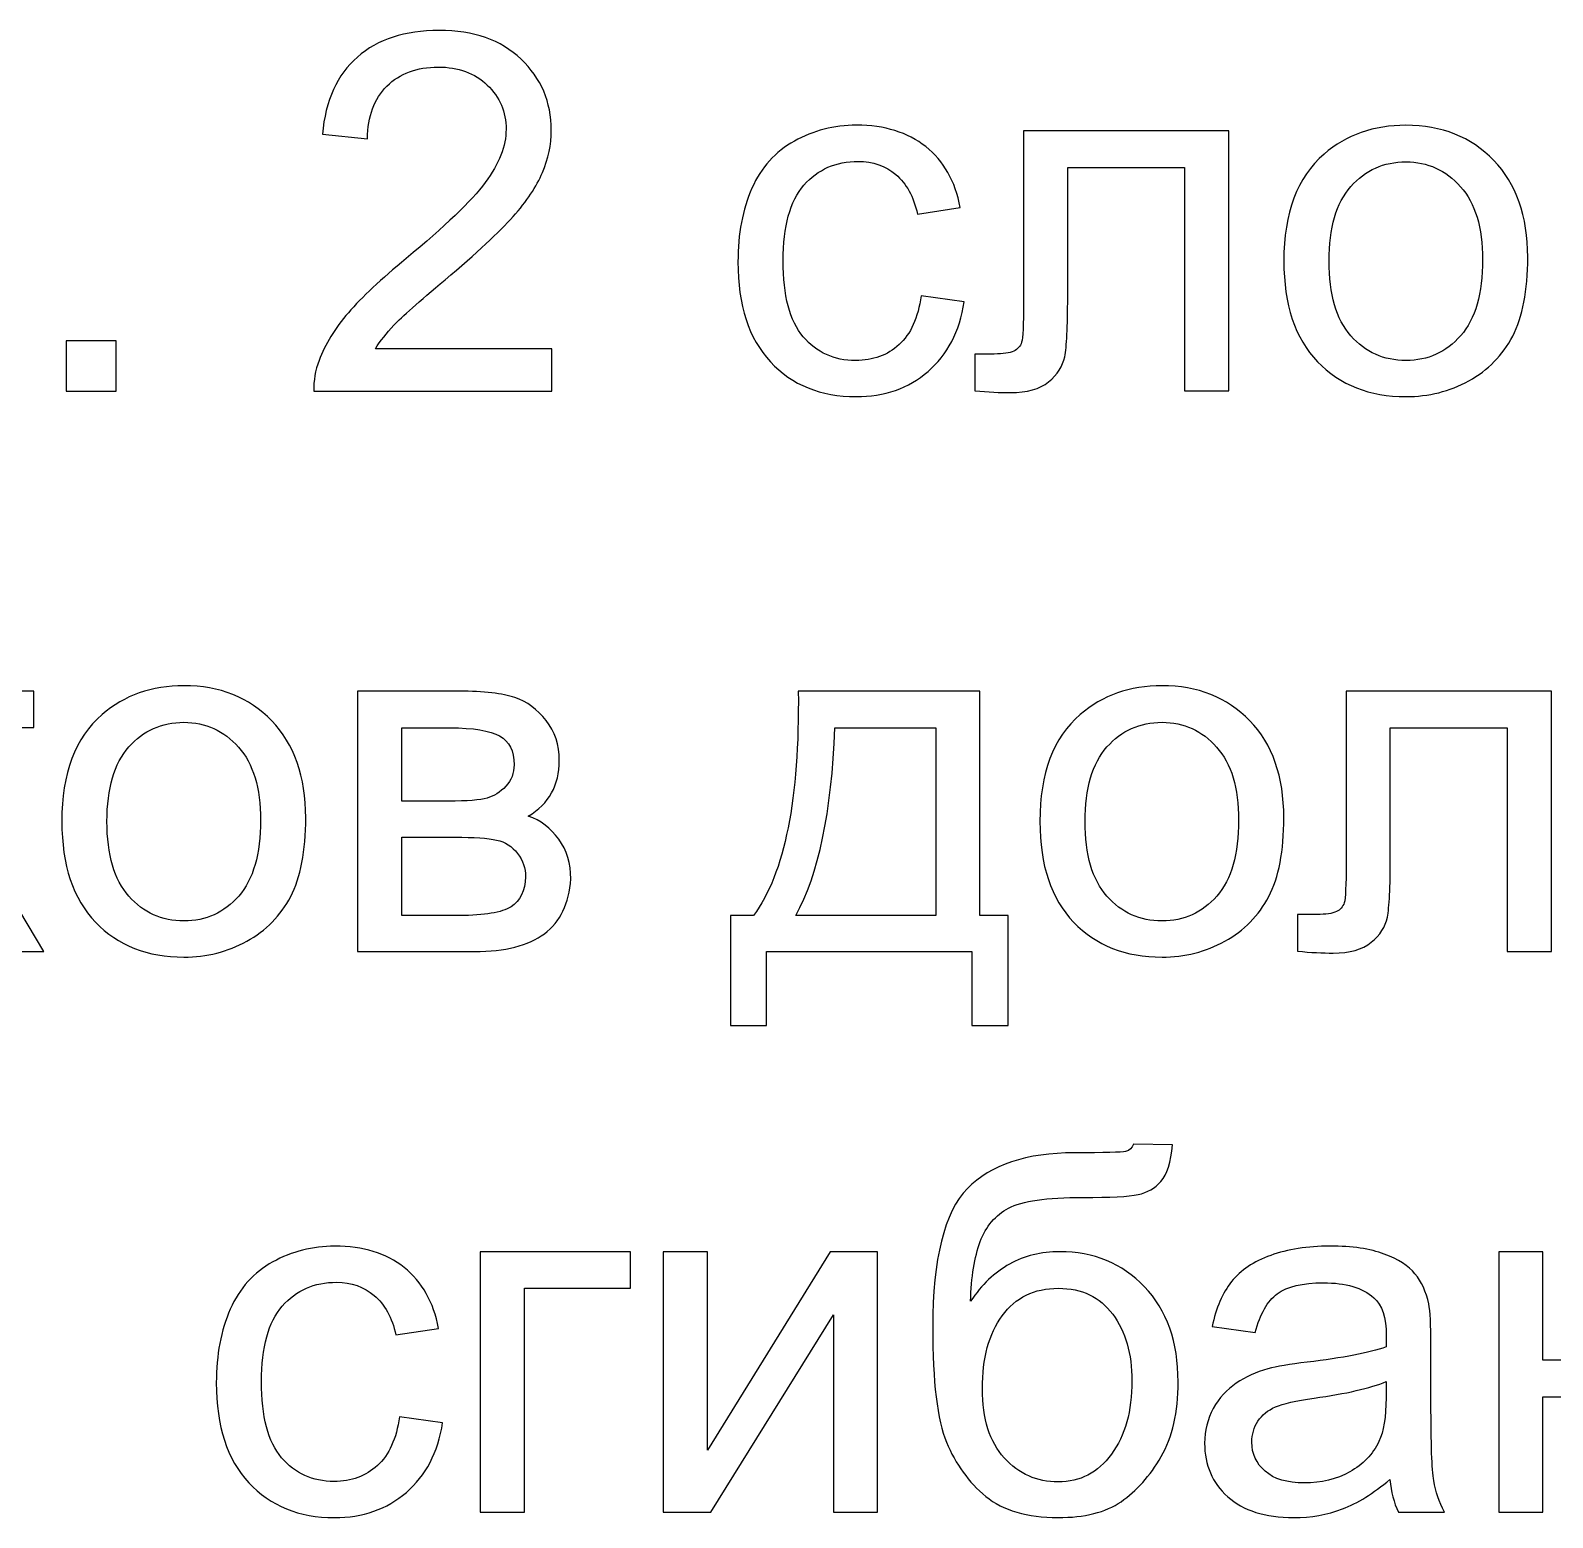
# Model space of a CAD drawing. Header units: millimetres. Extents: x -998 to 1016, y -1915 to 1914.
# Drawn here: x -715.9 to -646.3, y 1584.9 to 1652.9 of the extents above; entities that cross this region are included whole.
import ezdxf

# ---------------------------------------------------------------- set-up
doc = ezdxf.new("R2010")
doc.units = ezdxf.units.MM
doc.header["$MEASUREMENT"] = 0
doc.layers.add('layer 1', color=7, linetype='Continuous')

msp = doc.modelspace()

# ---------------------------------------------------------------- linework, layer by layer
at = {"layer": 'layer 1', "color": 250}
for points, knots in [([(-692.0329, 1638.3565), (-692.0329, 1638.3565), (-692.0329, 1636.4303), (-692.0329, 1636.4303), (-692.0329, 1636.4303), (-692.0329, 1636.4303), (-702.902, 1636.4303), (-702.902, 1636.4303), (-702.902, 1636.4303), (-702.9173, 1636.9157), (-702.837, 1637.3819), (-702.6651, 1637.8329), (-702.6651, 1637.8329), (-702.3861, 1638.5705), (-701.9389, 1639.3004), (-701.3236, 1640.0151), (-701.3236, 1640.0151), (-700.7083, 1640.7298), (-699.8293, 1641.5553), (-698.6866, 1642.4916), (-698.6866, 1642.4916), (-696.9095, 1643.9554), (-695.7018, 1645.1134), (-695.0712, 1645.9694), (-695.0712, 1645.9694), (-694.4368, 1646.8255), (-694.1196, 1647.6357), (-694.1196, 1648.4001), (-694.1196, 1648.4001), (-694.1196, 1649.1988), (-694.4062, 1649.8715), (-694.9795, 1650.4218), (-694.9795, 1650.4218), (-695.5528, 1650.9683), (-696.3018, 1651.2435), (-697.2229, 1651.2435), (-697.2229, 1651.2435), (-698.1974, 1651.2435), (-698.9771, 1650.953), (-699.5618, 1650.3721), (-699.5618, 1650.3721), (-700.1465, 1649.795), (-700.4408, 1648.9924), (-700.4484, 1647.9644), (-700.4484, 1647.9644), (-700.4484, 1647.9644), (-702.5122, 1648.1708), (-702.5122, 1648.1708), (-702.5122, 1648.1708), (-702.3708, 1649.7148), (-701.8357, 1650.8919), (-700.9109, 1651.7021), (-700.9109, 1651.7021), (-699.9822, 1652.5123), (-698.7401, 1652.9174), (-697.177, 1652.9174), (-697.177, 1652.9174), (-695.6024, 1652.9174), (-694.3527, 1652.4817), (-693.4355, 1651.6065), (-693.4355, 1651.6065), (-692.5145, 1650.7314), (-692.0558, 1649.646), (-692.0558, 1648.3542), (-692.0558, 1648.3542), (-692.0558, 1647.6969), (-692.1896, 1647.051), (-692.4609, 1646.4166), (-692.4609, 1646.4166), (-692.7285, 1645.7783), (-693.1756, 1645.1095), (-693.7986, 1644.4063), (-693.7986, 1644.4063), (-694.4253, 1643.7069), (-695.461, 1642.74), (-696.9057, 1641.5171), (-696.9057, 1641.5171), (-698.1172, 1640.5005), (-698.8968, 1639.8126), (-699.2408, 1639.4495), (-699.2408, 1639.4495), (-699.5847, 1639.0864), (-699.8675, 1638.7234), (-700.093, 1638.3565), (-700.093, 1638.3565), (-700.093, 1638.3565), (-692.0329, 1638.3565), (-692.0329, 1638.3565)], [0, 0, 0, 0, 0.0434783, 0.0434783, 0.0434783, 0.0434783, 0.0869565, 0.0869565, 0.0869565, 0.0869565, 0.1304348, 0.1304348, 0.1304348, 0.1304348, 0.173913, 0.173913, 0.173913, 0.173913, 0.2173913, 0.2173913, 0.2173913, 0.2173913, 0.2608696, 0.2608696, 0.2608696, 0.2608696, 0.3043478, 0.3043478, 0.3043478, 0.3043478, 0.3478261, 0.3478261, 0.3478261, 0.3478261, 0.3913043, 0.3913043, 0.3913043, 0.3913043, 0.4347826, 0.4347826, 0.4347826, 0.4347826, 0.4782609, 0.4782609, 0.4782609, 0.4782609, 0.5217391, 0.5217391, 0.5217391, 0.5217391, 0.5652174, 0.5652174, 0.5652174, 0.5652174, 0.6086957, 0.6086957, 0.6086957, 0.6086957, 0.6521739, 0.6521739, 0.6521739, 0.6521739, 0.6956522, 0.6956522, 0.6956522, 0.6956522, 0.7391304, 0.7391304, 0.7391304, 0.7391304, 0.7826087, 0.7826087, 0.7826087, 0.7826087, 0.826087, 0.826087, 0.826087, 0.826087, 0.8695652, 0.8695652, 0.8695652, 0.8695652, 0.9130435, 0.9130435, 0.9130435, 0.9130435, 1, 1, 1, 1]), ([(-675.156, 1640.7871), (-675.156, 1640.7871), (-673.184, 1640.5119), (-673.184, 1640.5119), (-673.184, 1640.5119), (-673.4018, 1639.1552), (-673.9522, 1638.0966), (-674.8426, 1637.3284), (-674.8426, 1637.3284), (-675.7331, 1636.5602), (-676.8299, 1636.1781), (-678.1255, 1636.1781), (-678.1255, 1636.1781), (-679.7498, 1636.1781), (-681.0568, 1636.7093), (-682.0428, 1637.7717), (-682.0428, 1637.7717), (-683.0327, 1638.8342), (-683.5257, 1640.3553), (-683.5257, 1642.3349), (-683.5257, 1642.3349), (-683.5257, 1643.619), (-683.3117, 1644.7388), (-682.8874, 1645.7019), (-682.8874, 1645.7019), (-682.4632, 1646.6612), (-681.8173, 1647.3835), (-680.946, 1647.8612), (-680.946, 1647.8612), (-680.0784, 1648.3427), (-679.1345, 1648.5835), (-678.1102, 1648.5835), (-678.1102, 1648.5835), (-676.8223, 1648.5835), (-675.7637, 1648.2587), (-674.9458, 1647.6051), (-674.9458, 1647.6051), (-674.1241, 1646.9516), (-673.5967, 1646.0229), (-673.3674, 1644.8229), (-673.3674, 1644.8229), (-673.3674, 1644.8229), (-675.3165, 1644.5248), (-675.3165, 1644.5248), (-675.3165, 1644.5248), (-675.5038, 1645.3236), (-675.8325, 1645.9236), (-676.3102, 1646.3287), (-676.3102, 1646.3287), (-676.7841, 1646.73), (-677.3573, 1646.9325), (-678.03, 1646.9325), (-678.03, 1646.9325), (-679.0466, 1646.9325), (-679.8721, 1646.5694), (-680.5103, 1645.8433), (-680.5103, 1645.8433), (-681.1447, 1645.1134), (-681.4619, 1643.9668), (-681.4619, 1642.3923), (-681.4619, 1642.3923), (-681.4619, 1640.7948), (-681.1562, 1639.6368), (-680.5447, 1638.9144), (-680.5447, 1638.9144), (-679.9294, 1638.1921), (-679.1306, 1637.8291), (-678.1485, 1637.8291), (-678.1485, 1637.8291), (-677.3535, 1637.8291), (-676.6924, 1638.0698), (-676.165, 1638.5552), (-676.165, 1638.5552), (-675.6337, 1639.0367), (-675.2974, 1639.782), (-675.156, 1640.7871)], [0, 0, 0, 0, 0.05, 0.05, 0.05, 0.05, 0.1, 0.1, 0.1, 0.1, 0.15, 0.15, 0.15, 0.15, 0.2, 0.2, 0.2, 0.2, 0.25, 0.25, 0.25, 0.25, 0.3, 0.3, 0.3, 0.3, 0.35, 0.35, 0.35, 0.35, 0.4, 0.4, 0.4, 0.4, 0.45, 0.45, 0.45, 0.45, 0.5, 0.5, 0.5, 0.5, 0.55, 0.55, 0.55, 0.55, 0.6, 0.6, 0.6, 0.6, 0.65, 0.65, 0.65, 0.65, 0.7, 0.7, 0.7, 0.7, 0.75, 0.75, 0.75, 0.75, 0.8, 0.8, 0.8, 0.8, 0.85, 0.85, 0.85, 0.85, 0.9, 0.9, 0.9, 0.9, 1, 1, 1, 1]), ([(-670.4782, 1648.3313), (-670.4782, 1648.3313), (-661.0995, 1648.3313), (-661.0995, 1648.3313), (-661.0995, 1648.3313), (-661.0995, 1648.3313), (-661.0995, 1636.4418), (-661.0995, 1636.4418), (-661.0995, 1636.4418), (-661.0995, 1636.4418), (-663.1174, 1636.4418), (-663.1174, 1636.4418), (-663.1174, 1636.4418), (-663.1174, 1636.4418), (-663.1174, 1646.6573), (-663.1174, 1646.6573), (-663.1174, 1646.6573), (-663.1174, 1646.6573), (-668.4603, 1646.6573), (-668.4603, 1646.6573), (-668.4603, 1646.6573), (-668.4603, 1646.6573), (-668.4603, 1640.7374), (-668.4603, 1640.7374), (-668.4603, 1640.7374), (-668.4603, 1639.3578), (-668.5061, 1638.4482), (-668.594, 1638.0049), (-668.594, 1638.0049), (-668.6858, 1637.5654), (-668.9303, 1637.1832), (-669.3316, 1636.8545), (-669.3316, 1636.8545), (-669.7367, 1636.5258), (-670.3177, 1636.3615), (-671.0782, 1636.3615), (-671.0782, 1636.3615), (-671.5483, 1636.3615), (-672.091, 1636.3921), (-672.7024, 1636.4494), (-672.7024, 1636.4494), (-672.7024, 1636.4494), (-672.7024, 1638.1272), (-672.7024, 1638.1272), (-672.7024, 1638.1272), (-672.7024, 1638.1272), (-671.8196, 1638.1272), (-671.8196, 1638.1272), (-671.8196, 1638.1272), (-671.403, 1638.1272), (-671.1049, 1638.1692), (-670.9253, 1638.2571), (-670.9253, 1638.2571), (-670.7457, 1638.3412), (-670.6272, 1638.4788), (-670.5661, 1638.666), (-670.5661, 1638.666), (-670.5087, 1638.8533), (-670.4782, 1639.461), (-670.4782, 1640.489), (-670.4782, 1640.489), (-670.4782, 1640.489), (-670.4782, 1648.3313), (-670.4782, 1648.3313)], [0, 0, 0, 0, 0.0588235, 0.0588235, 0.0588235, 0.0588235, 0.1176471, 0.1176471, 0.1176471, 0.1176471, 0.1764706, 0.1764706, 0.1764706, 0.1764706, 0.2352941, 0.2352941, 0.2352941, 0.2352941, 0.2941176, 0.2941176, 0.2941176, 0.2941176, 0.3529412, 0.3529412, 0.3529412, 0.3529412, 0.4117647, 0.4117647, 0.4117647, 0.4117647, 0.4705882, 0.4705882, 0.4705882, 0.4705882, 0.5294118, 0.5294118, 0.5294118, 0.5294118, 0.5882353, 0.5882353, 0.5882353, 0.5882353, 0.6470588, 0.6470588, 0.6470588, 0.6470588, 0.7058824, 0.7058824, 0.7058824, 0.7058824, 0.7647059, 0.7647059, 0.7647059, 0.7647059, 0.8235294, 0.8235294, 0.8235294, 0.8235294, 0.8823529, 0.8823529, 0.8823529, 0.8823529, 1, 1, 1, 1]), ([(-658.5848, 1642.3808), (-658.5848, 1644.5783), (-657.9733, 1646.2064), (-656.7465, 1647.265), (-656.7465, 1647.265), (-655.7261, 1648.144), (-654.4764, 1648.5835), (-653.005, 1648.5835), (-653.005, 1648.5835), (-651.3731, 1648.5835), (-650.0355, 1648.0485), (-648.996, 1646.9784), (-648.996, 1646.9784), (-647.9603, 1645.9121), (-647.4405, 1644.4331), (-647.4405, 1642.5489), (-647.4405, 1642.5489), (-647.4405, 1641.0202), (-647.6698, 1639.8202), (-648.1284, 1638.945), (-648.1284, 1638.945), (-648.587, 1638.0698), (-649.2559, 1637.3896), (-650.1349, 1636.9042), (-650.1349, 1636.9042), (-651.01, 1636.4188), (-651.9693, 1636.1781), (-653.005, 1636.1781), (-653.005, 1636.1781), (-654.6713, 1636.1781), (-656.0166, 1636.7093), (-657.0446, 1637.7756), (-657.0446, 1637.7756), (-658.0727, 1638.8418), (-658.5848, 1640.3782), (-658.5848, 1642.3808)], [0, 0, 0, 0, 0.1, 0.1, 0.1, 0.1, 0.2, 0.2, 0.2, 0.2, 0.3, 0.3, 0.3, 0.3, 0.4, 0.4, 0.4, 0.4, 0.5, 0.5, 0.5, 0.5, 0.6, 0.6, 0.6, 0.6, 0.7, 0.7, 0.7, 0.7, 0.8, 0.8, 0.8, 0.8, 1, 1, 1, 1]), ([(-656.521, 1642.377), (-656.521, 1640.8559), (-656.1885, 1639.717), (-655.5236, 1638.9641), (-655.5236, 1638.9641), (-654.8547, 1638.2074), (-654.0178, 1637.8291), (-653.005, 1637.8291), (-653.005, 1637.8291), (-652.0037, 1637.8291), (-651.1706, 1638.2074), (-650.5018, 1638.968), (-650.5018, 1638.968), (-649.8368, 1639.7285), (-649.5043, 1640.8865), (-649.5043, 1642.4419), (-649.5043, 1642.4419), (-649.5043, 1643.9095), (-649.8406, 1645.0216), (-650.5094, 1645.7745), (-650.5094, 1645.7745), (-651.1782, 1646.5312), (-652.0114, 1646.9096), (-653.005, 1646.9096), (-653.005, 1646.9096), (-654.0178, 1646.9096), (-654.8547, 1646.5351), (-655.5236, 1645.7822), (-655.5236, 1645.7822), (-656.1885, 1645.0293), (-656.521, 1643.8942), (-656.521, 1642.377)], [0, 0, 0, 0, 0.1111111, 0.1111111, 0.1111111, 0.1111111, 0.2222222, 0.2222222, 0.2222222, 0.2222222, 0.3333333, 0.3333333, 0.3333333, 0.3333333, 0.4444444, 0.4444444, 0.4444444, 0.4444444, 0.5555556, 0.5555556, 0.5555556, 0.5555556, 0.6666667, 0.6666667, 0.6666667, 0.6666667, 0.7777778, 0.7777778, 0.7777778, 0.7777778, 1, 1, 1, 1]), ([(-714.2221, 1636.4303), (-714.2221, 1636.4303), (-714.2221, 1638.7234), (-714.2221, 1638.7234), (-714.2221, 1638.7234), (-714.2221, 1638.7234), (-711.9291, 1638.7234), (-711.9291, 1638.7234), (-711.9291, 1638.7234), (-711.9291, 1638.7234), (-711.9291, 1636.4303), (-711.9291, 1636.4303), (-711.9291, 1636.4303), (-711.9291, 1636.4303), (-714.2221, 1636.4303), (-714.2221, 1636.4303)], [0, 0, 0, 0, 0.2, 0.2, 0.2, 0.2, 0.4, 0.4, 0.4, 0.4, 0.6, 0.6, 0.6, 0.6, 1, 1, 1, 1]), ([(-723.9716, 1622.714), (-723.9716, 1622.714), (-721.9537, 1622.714), (-721.9537, 1622.714), (-721.9537, 1622.714), (-721.9537, 1622.714), (-721.9537, 1617.5775), (-721.9537, 1617.5775), (-721.9537, 1617.5775), (-721.3117, 1617.5775), (-720.8607, 1617.6998), (-720.6008, 1617.9482), (-720.6008, 1617.9482), (-720.3448, 1618.1928), (-719.9664, 1618.9075), (-719.4619, 1620.0961), (-719.4619, 1620.0961), (-719.0645, 1621.0362), (-718.7434, 1621.6554), (-718.4988, 1621.9534), (-718.4988, 1621.9534), (-718.2504, 1622.2515), (-717.9676, 1622.4541), (-717.6466, 1622.5573), (-717.6466, 1622.5573), (-717.3217, 1622.6605), (-716.8058, 1622.714), (-716.0988, 1622.714), (-716.0988, 1622.714), (-716.0988, 1622.714), (-715.6937, 1622.714), (-715.6937, 1622.714), (-715.6937, 1622.714), (-715.6937, 1622.714), (-715.6937, 1621.0515), (-715.6937, 1621.0515), (-715.6937, 1621.0515), (-715.6937, 1621.0515), (-716.2555, 1621.063), (-716.2555, 1621.063), (-716.2555, 1621.063), (-716.7867, 1621.063), (-717.1268, 1620.9827), (-717.2759, 1620.826), (-717.2759, 1620.826), (-717.4326, 1620.6617), (-717.6733, 1620.1725), (-717.9944, 1619.3585), (-717.9944, 1619.3585), (-718.3001, 1618.5788), (-718.5791, 1618.04), (-718.8352, 1617.7419), (-718.8352, 1617.7419), (-719.0874, 1617.4438), (-719.481, 1617.1724), (-720.0123, 1616.924), (-720.0123, 1616.924), (-719.1447, 1616.6909), (-718.2886, 1615.8845), (-717.4479, 1614.501), (-717.4479, 1614.501), (-717.4479, 1614.501), (-715.2351, 1610.813), (-715.2351, 1610.813), (-715.2351, 1610.813), (-715.2351, 1610.813), (-717.4517, 1610.813), (-717.4517, 1610.813), (-717.4517, 1610.813), (-717.4517, 1610.813), (-719.6339, 1614.4895), (-719.6339, 1614.4895), (-719.6339, 1614.4895), (-720.0734, 1615.2348), (-720.4556, 1615.724), (-720.7804, 1615.9609), (-720.7804, 1615.9609), (-721.1091, 1616.1979), (-721.4989, 1616.3163), (-721.9537, 1616.3163), (-721.9537, 1616.3163), (-721.9537, 1616.3163), (-721.9537, 1610.813), (-721.9537, 1610.813), (-721.9537, 1610.813), (-721.9537, 1610.813), (-723.9716, 1610.813), (-723.9716, 1610.813), (-723.9716, 1610.813), (-723.9716, 1610.813), (-723.9716, 1622.714), (-723.9716, 1622.714)], [0, 0, 0, 0, 0.0416667, 0.0416667, 0.0416667, 0.0416667, 0.0833333, 0.0833333, 0.0833333, 0.0833333, 0.125, 0.125, 0.125, 0.125, 0.1666667, 0.1666667, 0.1666667, 0.1666667, 0.2083333, 0.2083333, 0.2083333, 0.2083333, 0.25, 0.25, 0.25, 0.25, 0.2916667, 0.2916667, 0.2916667, 0.2916667, 0.3333333, 0.3333333, 0.3333333, 0.3333333, 0.375, 0.375, 0.375, 0.375, 0.4166667, 0.4166667, 0.4166667, 0.4166667, 0.4583333, 0.4583333, 0.4583333, 0.4583333, 0.5, 0.5, 0.5, 0.5, 0.5416667, 0.5416667, 0.5416667, 0.5416667, 0.5833333, 0.5833333, 0.5833333, 0.5833333, 0.625, 0.625, 0.625, 0.625, 0.6666667, 0.6666667, 0.6666667, 0.6666667, 0.7083333, 0.7083333, 0.7083333, 0.7083333, 0.75, 0.75, 0.75, 0.75, 0.7916667, 0.7916667, 0.7916667, 0.7916667, 0.8333333, 0.8333333, 0.8333333, 0.8333333, 0.875, 0.875, 0.875, 0.875, 0.9166667, 0.9166667, 0.9166667, 0.9166667, 1, 1, 1, 1]), ([(-714.4172, 1616.7635), (-714.4172, 1618.961), (-713.8057, 1620.5891), (-712.5789, 1621.6477), (-712.5789, 1621.6477), (-711.5585, 1622.5267), (-710.3088, 1622.9662), (-708.8374, 1622.9662), (-708.8374, 1622.9662), (-707.2055, 1622.9662), (-705.8679, 1622.4312), (-704.8284, 1621.3611), (-704.8284, 1621.3611), (-703.7927, 1620.2948), (-703.2729, 1618.8158), (-703.2729, 1616.9316), (-703.2729, 1616.9316), (-703.2729, 1615.4029), (-703.5022, 1614.2029), (-703.9608, 1613.3277), (-703.9608, 1613.3277), (-704.4194, 1612.4525), (-705.0883, 1611.7723), (-705.9673, 1611.2869), (-705.9673, 1611.2869), (-706.8424, 1610.8015), (-707.8017, 1610.5608), (-708.8374, 1610.5608), (-708.8374, 1610.5608), (-710.5037, 1610.5608), (-711.849, 1611.092), (-712.877, 1612.1583), (-712.877, 1612.1583), (-713.9051, 1613.2245), (-714.4172, 1614.7609), (-714.4172, 1616.7635)], [0, 0, 0, 0, 0.1, 0.1, 0.1, 0.1, 0.2, 0.2, 0.2, 0.2, 0.3, 0.3, 0.3, 0.3, 0.4, 0.4, 0.4, 0.4, 0.5, 0.5, 0.5, 0.5, 0.6, 0.6, 0.6, 0.6, 0.7, 0.7, 0.7, 0.7, 0.8, 0.8, 0.8, 0.8, 1, 1, 1, 1]), ([(-700.9073, 1622.714), (-700.9073, 1622.714), (-696.2638, 1622.714), (-696.2638, 1622.714), (-696.2638, 1622.714), (-695.1249, 1622.714), (-694.2765, 1622.6184), (-693.7185, 1622.4273), (-693.7185, 1622.4273), (-693.1644, 1622.2363), (-692.6867, 1621.8885), (-692.2892, 1621.3802), (-692.2892, 1621.3802), (-691.8879, 1620.8681), (-691.6892, 1620.2604), (-691.6892, 1619.5496), (-691.6892, 1619.5496), (-691.6892, 1618.9801), (-691.8077, 1618.4833), (-692.0408, 1618.0629), (-692.0408, 1618.0629), (-692.2777, 1617.6387), (-692.6293, 1617.2833), (-693.1032, 1617.0004), (-693.1032, 1617.0004), (-692.5453, 1616.8132), (-692.0828, 1616.4654), (-691.7121, 1615.9533), (-691.7121, 1615.9533), (-691.3452, 1615.445), (-691.1618, 1614.8373), (-691.1618, 1614.1379), (-691.1618, 1614.1379), (-691.2344, 1613.0105), (-691.6395, 1612.1735), (-692.3695, 1611.6309), (-692.3695, 1611.6309), (-693.0994, 1611.0843), (-694.1619, 1610.813), (-695.553, 1610.813), (-695.553, 1610.813), (-695.553, 1610.813), (-700.9073, 1610.813), (-700.9073, 1610.813), (-700.9073, 1610.813), (-700.9073, 1610.813), (-700.9073, 1622.714), (-700.9073, 1622.714)], [0, 0, 0, 0, 0.0769231, 0.0769231, 0.0769231, 0.0769231, 0.1538462, 0.1538462, 0.1538462, 0.1538462, 0.2307692, 0.2307692, 0.2307692, 0.2307692, 0.3076923, 0.3076923, 0.3076923, 0.3076923, 0.3846154, 0.3846154, 0.3846154, 0.3846154, 0.4615385, 0.4615385, 0.4615385, 0.4615385, 0.5384615, 0.5384615, 0.5384615, 0.5384615, 0.6153846, 0.6153846, 0.6153846, 0.6153846, 0.6923077, 0.6923077, 0.6923077, 0.6923077, 0.7692308, 0.7692308, 0.7692308, 0.7692308, 0.8461538, 0.8461538, 0.8461538, 0.8461538, 1, 1, 1, 1]), ([(-680.7704, 1622.714), (-680.7704, 1622.714), (-672.4695, 1622.714), (-672.4695, 1622.714), (-672.4695, 1622.714), (-672.4695, 1622.714), (-672.4695, 1612.464), (-672.4695, 1612.464), (-672.4695, 1612.464), (-672.4695, 1612.464), (-671.1854, 1612.464), (-671.1854, 1612.464), (-671.1854, 1612.464), (-671.1854, 1612.464), (-671.1854, 1607.4422), (-671.1854, 1607.4422), (-671.1854, 1607.4422), (-671.1854, 1607.4422), (-672.8364, 1607.4422), (-672.8364, 1607.4422), (-672.8364, 1607.4422), (-672.8364, 1607.4422), (-672.8364, 1610.813), (-672.8364, 1610.813), (-672.8364, 1610.813), (-672.8364, 1610.813), (-682.215, 1610.813), (-682.215, 1610.813), (-682.215, 1610.813), (-682.215, 1610.813), (-682.215, 1607.4422), (-682.215, 1607.4422), (-682.215, 1607.4422), (-682.215, 1607.4422), (-683.866, 1607.4422), (-683.866, 1607.4422), (-683.866, 1607.4422), (-683.866, 1607.4422), (-683.866, 1612.464), (-683.866, 1612.464), (-683.866, 1612.464), (-683.866, 1612.464), (-682.8112, 1612.464), (-682.8112, 1612.464), (-682.8112, 1612.464), (-681.3895, 1614.394), (-680.7092, 1617.8107), (-680.7704, 1622.714)], [0, 0, 0, 0, 0.0769231, 0.0769231, 0.0769231, 0.0769231, 0.1538462, 0.1538462, 0.1538462, 0.1538462, 0.2307692, 0.2307692, 0.2307692, 0.2307692, 0.3076923, 0.3076923, 0.3076923, 0.3076923, 0.3846154, 0.3846154, 0.3846154, 0.3846154, 0.4615385, 0.4615385, 0.4615385, 0.4615385, 0.5384615, 0.5384615, 0.5384615, 0.5384615, 0.6153846, 0.6153846, 0.6153846, 0.6153846, 0.6923077, 0.6923077, 0.6923077, 0.6923077, 0.7692308, 0.7692308, 0.7692308, 0.7692308, 0.8461538, 0.8461538, 0.8461538, 0.8461538, 1, 1, 1, 1]), ([(-669.7293, 1616.7635), (-669.7293, 1618.961), (-669.1178, 1620.5891), (-667.891, 1621.6477), (-667.891, 1621.6477), (-666.8706, 1622.5267), (-665.6209, 1622.9662), (-664.1495, 1622.9662), (-664.1495, 1622.9662), (-662.5176, 1622.9662), (-661.18, 1622.4312), (-660.1405, 1621.3611), (-660.1405, 1621.3611), (-659.1048, 1620.2948), (-658.585, 1618.8158), (-658.585, 1616.9316), (-658.585, 1616.9316), (-658.585, 1615.4029), (-658.8143, 1614.2029), (-659.2729, 1613.3277), (-659.2729, 1613.3277), (-659.7315, 1612.4525), (-660.4004, 1611.7723), (-661.2794, 1611.2869), (-661.2794, 1611.2869), (-662.1545, 1610.8015), (-663.1138, 1610.5608), (-664.1495, 1610.5608), (-664.1495, 1610.5608), (-665.8158, 1610.5608), (-667.1611, 1611.092), (-668.1891, 1612.1583), (-668.1891, 1612.1583), (-669.2172, 1613.2245), (-669.7293, 1614.7609), (-669.7293, 1616.7635)], [0, 0, 0, 0, 0.1, 0.1, 0.1, 0.1, 0.2, 0.2, 0.2, 0.2, 0.3, 0.3, 0.3, 0.3, 0.4, 0.4, 0.4, 0.4, 0.5, 0.5, 0.5, 0.5, 0.6, 0.6, 0.6, 0.6, 0.7, 0.7, 0.7, 0.7, 0.8, 0.8, 0.8, 0.8, 1, 1, 1, 1]), ([(-655.7379, 1622.714), (-655.7379, 1622.714), (-646.3592, 1622.714), (-646.3592, 1622.714), (-646.3592, 1622.714), (-646.3592, 1622.714), (-646.3592, 1610.8245), (-646.3592, 1610.8245), (-646.3592, 1610.8245), (-646.3592, 1610.8245), (-648.3771, 1610.8245), (-648.3771, 1610.8245), (-648.3771, 1610.8245), (-648.3771, 1610.8245), (-648.3771, 1621.04), (-648.3771, 1621.04), (-648.3771, 1621.04), (-648.3771, 1621.04), (-653.72, 1621.04), (-653.72, 1621.04), (-653.72, 1621.04), (-653.72, 1621.04), (-653.72, 1615.1201), (-653.72, 1615.1201), (-653.72, 1615.1201), (-653.72, 1613.7405), (-653.7658, 1612.8309), (-653.8537, 1612.3876), (-653.8537, 1612.3876), (-653.9455, 1611.9481), (-654.19, 1611.5659), (-654.5913, 1611.2372), (-654.5913, 1611.2372), (-654.9964, 1610.9085), (-655.5774, 1610.7442), (-656.3379, 1610.7442), (-656.3379, 1610.7442), (-656.808, 1610.7442), (-657.3507, 1610.7748), (-657.9621, 1610.8321), (-657.9621, 1610.8321), (-657.9621, 1610.8321), (-657.9621, 1612.5099), (-657.9621, 1612.5099), (-657.9621, 1612.5099), (-657.9621, 1612.5099), (-657.0793, 1612.5099), (-657.0793, 1612.5099), (-657.0793, 1612.5099), (-656.6627, 1612.5099), (-656.3646, 1612.5519), (-656.185, 1612.6398), (-656.185, 1612.6398), (-656.0054, 1612.7239), (-655.8869, 1612.8615), (-655.8258, 1613.0487), (-655.8258, 1613.0487), (-655.7684, 1613.236), (-655.7379, 1613.8437), (-655.7379, 1614.8717), (-655.7379, 1614.8717), (-655.7379, 1614.8717), (-655.7379, 1622.714), (-655.7379, 1622.714)], [0, 0, 0, 0, 0.0588235, 0.0588235, 0.0588235, 0.0588235, 0.1176471, 0.1176471, 0.1176471, 0.1176471, 0.1764706, 0.1764706, 0.1764706, 0.1764706, 0.2352941, 0.2352941, 0.2352941, 0.2352941, 0.2941176, 0.2941176, 0.2941176, 0.2941176, 0.3529412, 0.3529412, 0.3529412, 0.3529412, 0.4117647, 0.4117647, 0.4117647, 0.4117647, 0.4705882, 0.4705882, 0.4705882, 0.4705882, 0.5294118, 0.5294118, 0.5294118, 0.5294118, 0.5882353, 0.5882353, 0.5882353, 0.5882353, 0.6470588, 0.6470588, 0.6470588, 0.6470588, 0.7058824, 0.7058824, 0.7058824, 0.7058824, 0.7647059, 0.7647059, 0.7647059, 0.7647059, 0.8235294, 0.8235294, 0.8235294, 0.8235294, 0.8823529, 0.8823529, 0.8823529, 0.8823529, 1, 1, 1, 1]), ([(-712.3534, 1616.7597), (-712.3534, 1615.2386), (-712.0209, 1614.0997), (-711.356, 1613.3468), (-711.356, 1613.3468), (-710.6871, 1612.5901), (-709.8502, 1612.2118), (-708.8374, 1612.2118), (-708.8374, 1612.2118), (-707.8361, 1612.2118), (-707.003, 1612.5901), (-706.3342, 1613.3507), (-706.3342, 1613.3507), (-705.6692, 1614.1112), (-705.3367, 1615.2692), (-705.3367, 1616.8246), (-705.3367, 1616.8246), (-705.3367, 1618.2922), (-705.673, 1619.4043), (-706.3418, 1620.1572), (-706.3418, 1620.1572), (-707.0106, 1620.9139), (-707.8438, 1621.2923), (-708.8374, 1621.2923), (-708.8374, 1621.2923), (-709.8502, 1621.2923), (-710.6871, 1620.9178), (-711.356, 1620.1649), (-711.356, 1620.1649), (-712.0209, 1619.412), (-712.3534, 1618.2769), (-712.3534, 1616.7597)], [0, 0, 0, 0, 0.1111111, 0.1111111, 0.1111111, 0.1111111, 0.2222222, 0.2222222, 0.2222222, 0.2222222, 0.3333333, 0.3333333, 0.3333333, 0.3333333, 0.4444444, 0.4444444, 0.4444444, 0.4444444, 0.5555556, 0.5555556, 0.5555556, 0.5555556, 0.6666667, 0.6666667, 0.6666667, 0.6666667, 0.7777778, 0.7777778, 0.7777778, 0.7777778, 1, 1, 1, 1]), ([(-667.6655, 1616.7597), (-667.6655, 1615.2386), (-667.333, 1614.0997), (-666.6681, 1613.3468), (-666.6681, 1613.3468), (-665.9992, 1612.5901), (-665.1623, 1612.2118), (-664.1495, 1612.2118), (-664.1495, 1612.2118), (-663.1482, 1612.2118), (-662.3151, 1612.5901), (-661.6463, 1613.3507), (-661.6463, 1613.3507), (-660.9813, 1614.1112), (-660.6488, 1615.2692), (-660.6488, 1616.8246), (-660.6488, 1616.8246), (-660.6488, 1618.2922), (-660.9851, 1619.4043), (-661.6539, 1620.1572), (-661.6539, 1620.1572), (-662.3227, 1620.9139), (-663.1559, 1621.2923), (-664.1495, 1621.2923), (-664.1495, 1621.2923), (-665.1623, 1621.2923), (-665.9992, 1620.9178), (-666.6681, 1620.1649), (-666.6681, 1620.1649), (-667.333, 1619.412), (-667.6655, 1618.2769), (-667.6655, 1616.7597)], [0, 0, 0, 0, 0.1111111, 0.1111111, 0.1111111, 0.1111111, 0.2222222, 0.2222222, 0.2222222, 0.2222222, 0.3333333, 0.3333333, 0.3333333, 0.3333333, 0.4444444, 0.4444444, 0.4444444, 0.4444444, 0.5555556, 0.5555556, 0.5555556, 0.5555556, 0.6666667, 0.6666667, 0.6666667, 0.6666667, 0.7777778, 0.7777778, 0.7777778, 0.7777778, 1, 1, 1, 1]), ([(-698.8894, 1617.6922), (-698.8894, 1617.6922), (-696.7492, 1617.6922), (-696.7492, 1617.6922), (-696.7492, 1617.6922), (-695.8969, 1617.6922), (-695.3084, 1617.738), (-694.9912, 1617.8259), (-694.9912, 1617.8259), (-694.6702, 1617.9177), (-694.3835, 1618.0973), (-694.1313, 1618.3725), (-694.1313, 1618.3725), (-693.8791, 1618.6438), (-693.7529, 1618.9725), (-693.7529, 1619.3546), (-693.7529, 1619.3546), (-693.7529, 1619.9852), (-693.9746, 1620.4209), (-694.4141, 1620.6693), (-694.4141, 1620.6693), (-694.8574, 1620.9178), (-695.6141, 1621.04), (-696.6842, 1621.04), (-696.6842, 1621.04), (-696.6842, 1621.04), (-698.8894, 1621.04), (-698.8894, 1621.04), (-698.8894, 1621.04), (-698.8894, 1621.04), (-698.8894, 1617.6922), (-698.8894, 1617.6922)], [0, 0, 0, 0, 0.1111111, 0.1111111, 0.1111111, 0.1111111, 0.2222222, 0.2222222, 0.2222222, 0.2222222, 0.3333333, 0.3333333, 0.3333333, 0.3333333, 0.4444444, 0.4444444, 0.4444444, 0.4444444, 0.5555556, 0.5555556, 0.5555556, 0.5555556, 0.6666667, 0.6666667, 0.6666667, 0.6666667, 0.7777778, 0.7777778, 0.7777778, 0.7777778, 1, 1, 1, 1]), ([(-679.0964, 1621.04), (-679.2455, 1617.1762), (-679.8417, 1614.3176), (-680.885, 1612.464), (-680.885, 1612.464), (-680.885, 1612.464), (-674.4874, 1612.464), (-674.4874, 1612.464), (-674.4874, 1612.464), (-674.4874, 1612.464), (-674.4874, 1621.04), (-674.4874, 1621.04), (-674.4874, 1621.04), (-674.4874, 1621.04), (-679.0964, 1621.04), (-679.0964, 1621.04)], [0, 0, 0, 0, 0.2, 0.2, 0.2, 0.2, 0.4, 0.4, 0.4, 0.4, 0.6, 0.6, 0.6, 0.6, 1, 1, 1, 1]), ([(-698.8894, 1612.464), (-698.8894, 1612.464), (-696.2409, 1612.464), (-696.2409, 1612.464), (-696.2409, 1612.464), (-695.102, 1612.464), (-694.3186, 1612.5978), (-693.8943, 1612.8615), (-693.8943, 1612.8615), (-693.4701, 1613.129), (-693.2485, 1613.5838), (-693.2255, 1614.2373), (-693.2255, 1614.2373), (-693.2255, 1614.6157), (-693.3478, 1614.9711), (-693.5924, 1615.2959), (-693.5924, 1615.2959), (-693.8408, 1615.6208), (-694.1619, 1615.8272), (-694.5555, 1615.9112), (-694.5555, 1615.9112), (-694.9491, 1615.9991), (-695.5836, 1616.0412), (-696.4549, 1616.0412), (-696.4549, 1616.0412), (-696.4549, 1616.0412), (-698.8894, 1616.0412), (-698.8894, 1616.0412), (-698.8894, 1616.0412), (-698.8894, 1616.0412), (-698.8894, 1612.464), (-698.8894, 1612.464)], [0, 0, 0, 0, 0.1111111, 0.1111111, 0.1111111, 0.1111111, 0.2222222, 0.2222222, 0.2222222, 0.2222222, 0.3333333, 0.3333333, 0.3333333, 0.3333333, 0.4444444, 0.4444444, 0.4444444, 0.4444444, 0.5555556, 0.5555556, 0.5555556, 0.5555556, 0.6666667, 0.6666667, 0.6666667, 0.6666667, 0.7777778, 0.7777778, 0.7777778, 0.7777778, 1, 1, 1, 1]), ([(-665.4566, 1602.0038), (-665.4566, 1602.0038), (-663.668, 1601.9809), (-663.668, 1601.9809), (-663.668, 1601.9809), (-663.7483, 1601.1821), (-663.9279, 1600.6242), (-664.1993, 1600.3108), (-664.1993, 1600.3108), (-664.4706, 1599.9974), (-664.8184, 1599.7987), (-665.2464, 1599.7069), (-665.2464, 1599.7069), (-665.6745, 1599.619), (-666.5152, 1599.5732), (-667.765, 1599.5732), (-667.765, 1599.5732), (-669.4236, 1599.5732), (-670.5549, 1599.4127), (-671.1587, 1599.0916), (-671.1587, 1599.0916), (-671.7587, 1598.7706), (-672.1944, 1598.2585), (-672.4581, 1597.5553), (-672.4581, 1597.5553), (-672.7218, 1596.8483), (-672.867, 1595.9425), (-672.8976, 1594.8304), (-672.8976, 1594.8304), (-672.3893, 1595.5871), (-671.7969, 1596.1527), (-671.1167, 1596.5311), (-671.1167, 1596.5311), (-670.4402, 1596.9094), (-669.672, 1597.0967), (-668.8236, 1597.0967), (-668.8236, 1597.0967), (-667.2643, 1597.0967), (-665.9726, 1596.5616), (-664.9483, 1595.4915), (-664.9483, 1595.4915), (-663.9279, 1594.4214), (-663.4158, 1592.973), (-663.4158, 1591.1424), (-663.4158, 1591.1424), (-663.4158, 1589.7551), (-663.6718, 1588.6162), (-664.1878, 1587.7295), (-664.1878, 1587.7295), (-664.7037, 1586.8429), (-665.3152, 1586.155), (-666.0222, 1585.6696), (-666.0222, 1585.6696), (-666.7254, 1585.1842), (-667.6885, 1584.9435), (-668.9038, 1584.9435), (-668.9038, 1584.9435), (-670.3179, 1584.9435), (-671.4147, 1585.2645), (-672.1982, 1585.9104), (-672.1982, 1585.9104), (-672.9817, 1586.5562), (-673.5817, 1587.3818), (-674.0021, 1588.3869), (-674.0021, 1588.3869), (-674.4187, 1589.392), (-674.6289, 1591.1462), (-674.6289, 1593.6418), (-674.6289, 1593.6418), (-674.6289, 1596.7795), (-674.0976, 1598.8929), (-673.039, 1599.9821), (-673.039, 1599.9821), (-671.9804, 1601.0713), (-670.3485, 1601.614), (-668.1471, 1601.614), (-668.1471, 1601.614), (-666.7751, 1601.614), (-665.9993, 1601.6369), (-665.812, 1601.6828), (-665.812, 1601.6828), (-665.6286, 1601.7287), (-665.5101, 1601.8357), (-665.4566, 1602.0038)], [0, 0, 0, 0, 0.0454545, 0.0454545, 0.0454545, 0.0454545, 0.0909091, 0.0909091, 0.0909091, 0.0909091, 0.1363636, 0.1363636, 0.1363636, 0.1363636, 0.1818182, 0.1818182, 0.1818182, 0.1818182, 0.2272727, 0.2272727, 0.2272727, 0.2272727, 0.2727273, 0.2727273, 0.2727273, 0.2727273, 0.3181818, 0.3181818, 0.3181818, 0.3181818, 0.3636364, 0.3636364, 0.3636364, 0.3636364, 0.4090909, 0.4090909, 0.4090909, 0.4090909, 0.4545455, 0.4545455, 0.4545455, 0.4545455, 0.5, 0.5, 0.5, 0.5, 0.5454545, 0.5454545, 0.5454545, 0.5454545, 0.5909091, 0.5909091, 0.5909091, 0.5909091, 0.6363636, 0.6363636, 0.6363636, 0.6363636, 0.6818182, 0.6818182, 0.6818182, 0.6818182, 0.7272727, 0.7272727, 0.7272727, 0.7272727, 0.7727273, 0.7727273, 0.7727273, 0.7727273, 0.8181818, 0.8181818, 0.8181818, 0.8181818, 0.8636364, 0.8636364, 0.8636364, 0.8636364, 0.9090909, 0.9090909, 0.9090909, 0.9090909, 1, 1, 1, 1]), ([(-698.9888, 1589.5525), (-698.9888, 1589.5525), (-697.0168, 1589.2773), (-697.0168, 1589.2773), (-697.0168, 1589.2773), (-697.2346, 1587.9206), (-697.785, 1586.862), (-698.6754, 1586.0938), (-698.6754, 1586.0938), (-699.5659, 1585.3256), (-700.6627, 1584.9435), (-701.9583, 1584.9435), (-701.9583, 1584.9435), (-703.5826, 1584.9435), (-704.8896, 1585.4747), (-705.8756, 1586.5371), (-705.8756, 1586.5371), (-706.8655, 1587.5996), (-707.3585, 1589.1207), (-707.3585, 1591.1003), (-707.3585, 1591.1003), (-707.3585, 1592.3844), (-707.1445, 1593.5042), (-706.7202, 1594.4673), (-706.7202, 1594.4673), (-706.296, 1595.4266), (-705.6501, 1596.1489), (-704.7788, 1596.6266), (-704.7788, 1596.6266), (-703.9112, 1597.1081), (-702.9673, 1597.3489), (-701.943, 1597.3489), (-701.943, 1597.3489), (-700.6551, 1597.3489), (-699.5965, 1597.0241), (-698.7786, 1596.3705), (-698.7786, 1596.3705), (-697.9569, 1595.717), (-697.4295, 1594.7883), (-697.2002, 1593.5883), (-697.2002, 1593.5883), (-697.2002, 1593.5883), (-699.1493, 1593.2902), (-699.1493, 1593.2902), (-699.1493, 1593.2902), (-699.3366, 1594.089), (-699.6653, 1594.689), (-700.143, 1595.0941), (-700.143, 1595.0941), (-700.6169, 1595.4954), (-701.1901, 1595.6979), (-701.8628, 1595.6979), (-701.8628, 1595.6979), (-702.8794, 1595.6979), (-703.7049, 1595.3348), (-704.3431, 1594.6087), (-704.3431, 1594.6087), (-704.9775, 1593.8788), (-705.2947, 1592.7322), (-705.2947, 1591.1577), (-705.2947, 1591.1577), (-705.2947, 1589.5602), (-704.989, 1588.4022), (-704.3775, 1587.6798), (-704.3775, 1587.6798), (-703.7622, 1586.9575), (-702.9634, 1586.5945), (-701.9813, 1586.5945), (-701.9813, 1586.5945), (-701.1863, 1586.5945), (-700.5252, 1586.8352), (-699.9978, 1587.3206), (-699.9978, 1587.3206), (-699.4665, 1587.8021), (-699.1302, 1588.5474), (-698.9888, 1589.5525)], [0, 0, 0, 0, 0.05, 0.05, 0.05, 0.05, 0.1, 0.1, 0.1, 0.1, 0.15, 0.15, 0.15, 0.15, 0.2, 0.2, 0.2, 0.2, 0.25, 0.25, 0.25, 0.25, 0.3, 0.3, 0.3, 0.3, 0.35, 0.35, 0.35, 0.35, 0.4, 0.4, 0.4, 0.4, 0.45, 0.45, 0.45, 0.45, 0.5, 0.5, 0.5, 0.5, 0.55, 0.55, 0.55, 0.55, 0.6, 0.6, 0.6, 0.6, 0.65, 0.65, 0.65, 0.65, 0.7, 0.7, 0.7, 0.7, 0.75, 0.75, 0.75, 0.75, 0.8, 0.8, 0.8, 0.8, 0.85, 0.85, 0.85, 0.85, 0.9, 0.9, 0.9, 0.9, 1, 1, 1, 1]), ([(-695.297, 1597.0967), (-695.297, 1597.0967), (-688.4407, 1597.0967), (-688.4407, 1597.0967), (-688.4407, 1597.0967), (-688.4407, 1597.0967), (-688.4407, 1595.4227), (-688.4407, 1595.4227), (-688.4407, 1595.4227), (-688.4407, 1595.4227), (-693.2791, 1595.4227), (-693.2791, 1595.4227), (-693.2791, 1595.4227), (-693.2791, 1595.4227), (-693.2791, 1585.1957), (-693.2791, 1585.1957), (-693.2791, 1585.1957), (-693.2791, 1585.1957), (-695.297, 1585.1957), (-695.297, 1585.1957), (-695.297, 1585.1957), (-695.297, 1585.1957), (-695.297, 1597.0967), (-695.297, 1597.0967)], [0, 0, 0, 0, 0.1428571, 0.1428571, 0.1428571, 0.1428571, 0.2857143, 0.2857143, 0.2857143, 0.2857143, 0.4285714, 0.4285714, 0.4285714, 0.4285714, 0.5714286, 0.5714286, 0.5714286, 0.5714286, 0.7142857, 0.7142857, 0.7142857, 0.7142857, 1, 1, 1, 1]), ([(-686.935, 1597.0967), (-686.935, 1597.0967), (-684.9171, 1597.0967), (-684.9171, 1597.0967), (-684.9171, 1597.0967), (-684.9171, 1597.0967), (-684.9171, 1588.02), (-684.9171, 1588.02), (-684.9171, 1588.02), (-684.9171, 1588.02), (-679.3106, 1597.0967), (-679.3106, 1597.0967), (-679.3106, 1597.0967), (-679.3106, 1597.0967), (-677.1436, 1597.0967), (-677.1436, 1597.0967), (-677.1436, 1597.0967), (-677.1436, 1597.0967), (-677.1436, 1585.1957), (-677.1436, 1585.1957), (-677.1436, 1585.1957), (-677.1436, 1585.1957), (-679.1615, 1585.1957), (-679.1615, 1585.1957), (-679.1615, 1585.1957), (-679.1615, 1585.1957), (-679.1615, 1594.2151), (-679.1615, 1594.2151), (-679.1615, 1594.2151), (-679.1615, 1594.2151), (-684.7604, 1585.1957), (-684.7604, 1585.1957), (-684.7604, 1585.1957), (-684.7604, 1585.1957), (-686.935, 1585.1957), (-686.935, 1585.1957), (-686.935, 1585.1957), (-686.935, 1585.1957), (-686.935, 1597.0967), (-686.935, 1597.0967)], [0, 0, 0, 0, 0.0909091, 0.0909091, 0.0909091, 0.0909091, 0.1818182, 0.1818182, 0.1818182, 0.1818182, 0.2727273, 0.2727273, 0.2727273, 0.2727273, 0.3636364, 0.3636364, 0.3636364, 0.3636364, 0.4545455, 0.4545455, 0.4545455, 0.4545455, 0.5454545, 0.5454545, 0.5454545, 0.5454545, 0.6363636, 0.6363636, 0.6363636, 0.6363636, 0.7272727, 0.7272727, 0.7272727, 0.7272727, 0.8181818, 0.8181818, 0.8181818, 0.8181818, 1, 1, 1, 1]), ([(-653.7429, 1586.6862), (-654.492, 1586.048), (-655.2143, 1585.6008), (-655.906, 1585.3371), (-655.906, 1585.3371), (-656.5978, 1585.0734), (-657.3392, 1584.9435), (-658.1341, 1584.9435), (-658.1341, 1584.9435), (-659.4412, 1584.9435), (-660.4463, 1585.2607), (-661.1495, 1585.8989), (-661.1495, 1585.8989), (-661.8527, 1586.5333), (-662.2043, 1587.3474), (-662.2043, 1588.3372), (-662.2043, 1588.3372), (-662.2043, 1588.9181), (-662.0705, 1589.4493), (-661.8068, 1589.9309), (-661.8068, 1589.9309), (-661.5393, 1590.4124), (-661.1915, 1590.7946), (-660.7635, 1591.085), (-660.7635, 1591.085), (-660.3316, 1591.3755), (-659.8501, 1591.5972), (-659.3112, 1591.7462), (-659.3112, 1591.7462), (-658.9138, 1591.8494), (-658.3137, 1591.9488), (-657.515, 1592.0481), (-657.515, 1592.0481), (-655.8869, 1592.2392), (-654.6831, 1592.4723), (-653.9149, 1592.7399), (-653.9149, 1592.7399), (-653.9072, 1593.015), (-653.9034, 1593.1908), (-653.9034, 1593.2634), (-653.9034, 1593.2634), (-653.9034, 1594.0813), (-654.0945, 1594.6584), (-654.4767, 1594.9947), (-654.4767, 1594.9947), (-654.9926, 1595.4495), (-655.7608, 1595.675), (-656.7774, 1595.675), (-656.7774, 1595.675), (-657.729, 1595.675), (-658.4322, 1595.5068), (-658.8832, 1595.1743), (-658.8832, 1595.1743), (-659.338, 1594.8418), (-659.6705, 1594.2533), (-659.8883, 1593.4049), (-659.8883, 1593.4049), (-659.8883, 1593.4049), (-661.8603, 1593.68), (-661.8603, 1593.68), (-661.8603, 1593.68), (-661.6807, 1594.5246), (-661.3864, 1595.2087), (-660.9737, 1595.7285), (-660.9737, 1595.7285), (-660.5609, 1596.2482), (-659.9647, 1596.6457), (-659.1851, 1596.9285), (-659.1851, 1596.9285), (-658.4093, 1597.2075), (-657.5035, 1597.3489), (-656.4793, 1597.3489), (-656.4793, 1597.3489), (-655.4627, 1597.3489), (-654.6334, 1597.2304), (-653.9951, 1596.9897), (-653.9951, 1596.9897), (-653.3607, 1596.7489), (-652.8907, 1596.4508), (-652.5926, 1596.0877), (-652.5926, 1596.0877), (-652.2945, 1595.7247), (-652.0843, 1595.2661), (-651.962, 1594.7119), (-651.962, 1594.7119), (-651.897, 1594.3679), (-651.8626, 1593.7488), (-651.8626, 1592.8583), (-651.8626, 1592.8583), (-651.8626, 1592.8583), (-651.8626, 1590.1831), (-651.8626, 1590.1831), (-651.8626, 1590.1831), (-651.8626, 1588.3143), (-651.8206, 1587.1333), (-651.7365, 1586.6327), (-651.7365, 1586.6327), (-651.6562, 1586.132), (-651.4881, 1585.6543), (-651.2435, 1585.1957), (-651.2435, 1585.1957), (-651.2435, 1585.1957), (-653.3531, 1585.1957), (-653.3531, 1585.1957), (-653.3531, 1585.1957), (-653.5556, 1585.6199), (-653.6856, 1586.1167), (-653.7429, 1586.6862)], [0, 0, 0, 0, 0.0357143, 0.0357143, 0.0357143, 0.0357143, 0.0714286, 0.0714286, 0.0714286, 0.0714286, 0.1071429, 0.1071429, 0.1071429, 0.1071429, 0.1428571, 0.1428571, 0.1428571, 0.1428571, 0.1785714, 0.1785714, 0.1785714, 0.1785714, 0.2142857, 0.2142857, 0.2142857, 0.2142857, 0.25, 0.25, 0.25, 0.25, 0.2857143, 0.2857143, 0.2857143, 0.2857143, 0.3214286, 0.3214286, 0.3214286, 0.3214286, 0.3571429, 0.3571429, 0.3571429, 0.3571429, 0.3928571, 0.3928571, 0.3928571, 0.3928571, 0.4285714, 0.4285714, 0.4285714, 0.4285714, 0.4642857, 0.4642857, 0.4642857, 0.4642857, 0.5, 0.5, 0.5, 0.5, 0.5357143, 0.5357143, 0.5357143, 0.5357143, 0.5714286, 0.5714286, 0.5714286, 0.5714286, 0.6071429, 0.6071429, 0.6071429, 0.6071429, 0.6428571, 0.6428571, 0.6428571, 0.6428571, 0.6785714, 0.6785714, 0.6785714, 0.6785714, 0.7142857, 0.7142857, 0.7142857, 0.7142857, 0.75, 0.75, 0.75, 0.75, 0.7857143, 0.7857143, 0.7857143, 0.7857143, 0.8214286, 0.8214286, 0.8214286, 0.8214286, 0.8571429, 0.8571429, 0.8571429, 0.8571429, 0.8928571, 0.8928571, 0.8928571, 0.8928571, 0.9285714, 0.9285714, 0.9285714, 0.9285714, 1, 1, 1, 1]), ([(-648.7632, 1597.0967), (-648.7632, 1597.0967), (-646.7453, 1597.0967), (-646.7453, 1597.0967), (-646.7453, 1597.0967), (-646.7453, 1597.0967), (-646.7453, 1592.1437), (-646.7453, 1592.1437), (-646.7453, 1592.1437), (-646.7453, 1592.1437), (-641.1502, 1592.1437), (-641.1502, 1592.1437), (-641.1502, 1592.1437), (-641.1502, 1592.1437), (-641.1502, 1597.0967), (-641.1502, 1597.0967), (-641.1502, 1597.0967), (-641.1502, 1597.0967), (-639.1323, 1597.0967), (-639.1323, 1597.0967), (-639.1323, 1597.0967), (-639.1323, 1597.0967), (-639.1323, 1585.1957), (-639.1323, 1585.1957), (-639.1323, 1585.1957), (-639.1323, 1585.1957), (-641.1502, 1585.1957), (-641.1502, 1585.1957), (-641.1502, 1585.1957), (-641.1502, 1585.1957), (-641.1502, 1590.4697), (-641.1502, 1590.4697), (-641.1502, 1590.4697), (-641.1502, 1590.4697), (-646.7453, 1590.4697), (-646.7453, 1590.4697), (-646.7453, 1590.4697), (-646.7453, 1590.4697), (-646.7453, 1585.1957), (-646.7453, 1585.1957), (-646.7453, 1585.1957), (-646.7453, 1585.1957), (-648.7632, 1585.1957), (-648.7632, 1585.1957), (-648.7632, 1585.1957), (-648.7632, 1585.1957), (-648.7632, 1597.0967), (-648.7632, 1597.0967)], [0, 0, 0, 0, 0.0769231, 0.0769231, 0.0769231, 0.0769231, 0.1538462, 0.1538462, 0.1538462, 0.1538462, 0.2307692, 0.2307692, 0.2307692, 0.2307692, 0.3076923, 0.3076923, 0.3076923, 0.3076923, 0.3846154, 0.3846154, 0.3846154, 0.3846154, 0.4615385, 0.4615385, 0.4615385, 0.4615385, 0.5384615, 0.5384615, 0.5384615, 0.5384615, 0.6153846, 0.6153846, 0.6153846, 0.6153846, 0.6923077, 0.6923077, 0.6923077, 0.6923077, 0.7692308, 0.7692308, 0.7692308, 0.7692308, 0.8461538, 0.8461538, 0.8461538, 0.8461538, 1, 1, 1, 1]), ([(-665.5254, 1591.1997), (-665.5254, 1592.4341), (-665.8197, 1593.4469), (-666.4044, 1594.238), (-666.4044, 1594.238), (-666.9891, 1595.0291), (-667.8146, 1595.4227), (-668.8809, 1595.4227), (-668.8809, 1595.4227), (-669.9931, 1595.4227), (-670.8491, 1595.0062), (-671.453, 1594.1692), (-671.453, 1594.1692), (-672.0568, 1593.3361), (-672.3587, 1592.2239), (-672.3587, 1590.829), (-672.3587, 1590.829), (-672.3587, 1589.4531), (-672.0262, 1588.3983), (-671.3574, 1587.6684), (-671.3574, 1587.6684), (-670.6924, 1586.9384), (-669.8669, 1586.5715), (-668.8924, 1586.5715), (-668.8924, 1586.5715), (-667.8911, 1586.5715), (-667.0809, 1586.9958), (-666.4579, 1587.8404), (-666.4579, 1587.8404), (-665.835, 1588.685), (-665.5254, 1589.8048), (-665.5254, 1591.1997)], [0, 0, 0, 0, 0.1111111, 0.1111111, 0.1111111, 0.1111111, 0.2222222, 0.2222222, 0.2222222, 0.2222222, 0.3333333, 0.3333333, 0.3333333, 0.3333333, 0.4444444, 0.4444444, 0.4444444, 0.4444444, 0.5555556, 0.5555556, 0.5555556, 0.5555556, 0.6666667, 0.6666667, 0.6666667, 0.6666667, 0.7777778, 0.7777778, 0.7777778, 0.7777778, 1, 1, 1, 1]), ([(-653.9034, 1591.1577), (-654.6372, 1590.8596), (-655.7379, 1590.6073), (-657.2054, 1590.4009), (-657.2054, 1590.4009), (-658.0386, 1590.2825), (-658.6271, 1590.1487), (-658.9711, 1589.9997), (-658.9711, 1589.9997), (-659.315, 1589.8506), (-659.5787, 1589.6328), (-659.766, 1589.35), (-659.766, 1589.35), (-659.9533, 1589.0633), (-660.0488, 1588.7461), (-660.0488, 1588.3945), (-660.0488, 1588.3945), (-660.0488, 1587.8633), (-659.8463, 1587.4161), (-659.4373, 1587.0607), (-659.4373, 1587.0607), (-659.0284, 1586.7053), (-658.4322, 1586.5257), (-657.6488, 1586.5257), (-657.6488, 1586.5257), (-656.8729, 1586.5257), (-656.1812, 1586.6938), (-655.5735, 1587.034), (-655.5735, 1587.034), (-654.9697, 1587.3703), (-654.5225, 1587.8327), (-654.2397, 1588.4174), (-654.2397, 1588.4174), (-654.0219, 1588.8722), (-653.9149, 1589.541), (-653.9149, 1590.4239), (-653.9149, 1590.4239), (-653.9149, 1590.4239), (-653.9034, 1591.1577), (-653.9034, 1591.1577)], [0, 0, 0, 0, 0.0909091, 0.0909091, 0.0909091, 0.0909091, 0.1818182, 0.1818182, 0.1818182, 0.1818182, 0.2727273, 0.2727273, 0.2727273, 0.2727273, 0.3636364, 0.3636364, 0.3636364, 0.3636364, 0.4545455, 0.4545455, 0.4545455, 0.4545455, 0.5454545, 0.5454545, 0.5454545, 0.5454545, 0.6363636, 0.6363636, 0.6363636, 0.6363636, 0.7272727, 0.7272727, 0.7272727, 0.7272727, 0.8181818, 0.8181818, 0.8181818, 0.8181818, 1, 1, 1, 1])]:
    msp.add_open_spline(points, degree=3, knots=knots, dxfattribs=at)

doc.saveas('drawing.dxf')
